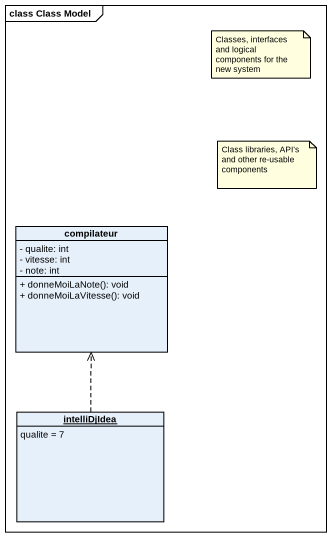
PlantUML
@startuml
mainframe class Class Model
hide circle
hide empty members
skinparam classAttributeIconSize 0
class compilateur {
  - qualite: int
  - vitesse: int
  - note: int
  + donneMoiLaNote(): void
  + donneMoiLaVitesse(): void
}
object intelliDjIdea {
  qualite = 7
}
intelliDjIdea .up.> compilateur
note as N1
  Classes, interfaces and logical components for the new system
end note
note as N2
  Class libraries, API's and other re-usable components
end note
@enduml
